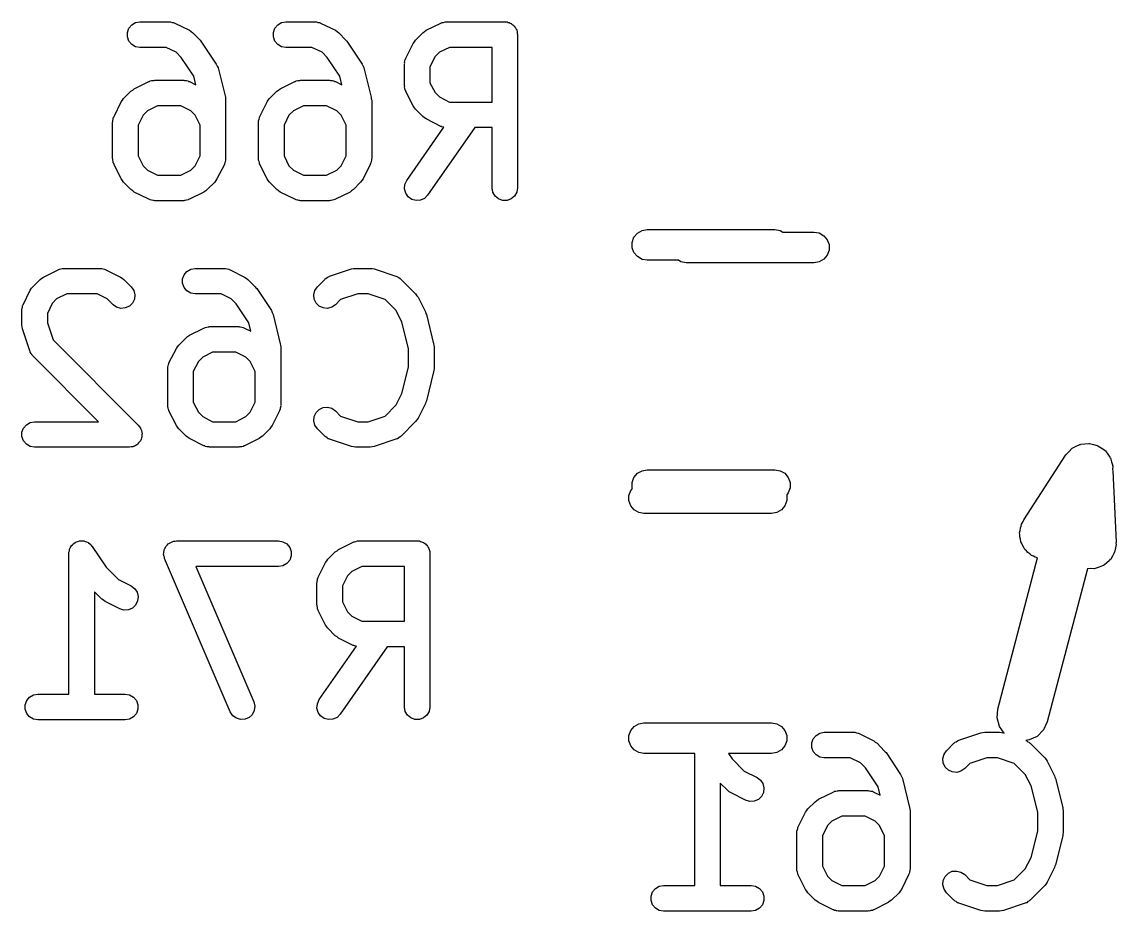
# Model space of a CAD drawing. Extents: x 93.7 to 160.2, y -161.6 to -97.7.
# Drawn here: x 122.9 to 127.185, y -115.579 to -112.098 of the extents above; entities that cross this region are included whole.
import ezdxf

# ---------------------------------------------------------------- set-up
doc = ezdxf.new("R2010")
doc.units = 0
doc.header["$MEASUREMENT"] = 0
doc.layers.add('BLACK', color=7, linetype='CONTINUOUS')

msp = doc.modelspace()

# ---------------------------------------------------------------- linework, layer by layer
at = {"layer": 'Black'}
for p, q in [((123.313, -112.139), (123.319, -112.123)), ((123.319, -112.123), (123.33, -112.109)), ((123.33, -112.109), (123.345, -112.101)), ((123.345, -112.101), (123.362, -112.098)), ((123.362, -112.098), (123.477, -112.098)), ((123.477, -112.098), (123.48, -112.098)), ((123.48, -112.098), (123.482, -112.098)), ((123.482, -112.098), (123.488, -112.1)), ((123.488, -112.1), (123.494, -112.101)), ((123.494, -112.101), (123.496, -112.102)), ((123.496, -112.102), (123.499, -112.103)), ((123.499, -112.103), (123.556, -112.131)), ((123.556, -112.131), (123.563, -112.136)), ((123.563, -112.136), (123.569, -112.141)), ((123.885, -112.139), (123.891, -112.123)), ((123.891, -112.123), (123.902, -112.109)), ((123.902, -112.109), (123.917, -112.101)), ((123.917, -112.101), (123.934, -112.098)), ((123.934, -112.098), (124.048, -112.098)), ((124.048, -112.098), (124.051, -112.098)), ((124.051, -112.098), (124.054, -112.098)), ((124.054, -112.098), (124.059, -112.1)), ((124.059, -112.1), (124.065, -112.101)), ((124.065, -112.101), (124.068, -112.102)), ((124.068, -112.102), (124.07, -112.103)), ((124.07, -112.103), (124.128, -112.131)), ((124.128, -112.131), (124.134, -112.136)), ((124.134, -112.136), (124.141, -112.141)), ((124.47, -112.141), (124.476, -112.136)), ((124.476, -112.136), (124.483, -112.131)), ((124.483, -112.131), (124.54, -112.103)), ((124.54, -112.103), (124.543, -112.102)), ((124.543, -112.102), (124.545, -112.101)), ((124.545, -112.101), (124.551, -112.1)), ((124.551, -112.1), (124.557, -112.098)), ((124.557, -112.098), (124.56, -112.098)), ((124.56, -112.098), (124.562, -112.098)), ((124.562, -112.098), (124.791, -112.098)), ((124.791, -112.098), (124.795, -112.098)), ((124.795, -112.098), (124.8, -112.098)), ((124.8, -112.098), (124.804, -112.1)), ((124.804, -112.1), (124.808, -112.101)), ((124.808, -112.101), (124.812, -112.103)), ((124.812, -112.103), (124.816, -112.104)), ((124.816, -112.104), (124.819, -112.107)), ((124.819, -112.107), (124.823, -112.109)), ((124.823, -112.109), (124.826, -112.113)), ((124.826, -112.113), (124.829, -112.115)), ((124.829, -112.115), (124.831, -112.119)), ((124.831, -112.119), (124.834, -112.123)), ((124.834, -112.123), (124.836, -112.127)), ((124.836, -112.127), (124.838, -112.131)), ((124.838, -112.131), (124.839, -112.135)), ((124.839, -112.135), (124.84, -112.139)), ((123.313, -112.156), (123.313, -112.139)), ((123.319, -112.173), (123.313, -112.156)), ((123.33, -112.186), (123.319, -112.173)), ((123.569, -112.141), (123.598, -112.169)), ((123.598, -112.169), (123.601, -112.173)), ((123.601, -112.173), (123.604, -112.177)), ((123.604, -112.177), (123.661, -112.263)), ((123.885, -112.156), (123.885, -112.139)), ((123.891, -112.173), (123.885, -112.156)), ((123.902, -112.186), (123.891, -112.173)), ((124.141, -112.141), (124.169, -112.169)), ((124.169, -112.169), (124.172, -112.173)), ((124.172, -112.173), (124.175, -112.177)), ((124.175, -112.177), (124.233, -112.263)), ((124.432, -112.182), (124.437, -112.176)), ((124.437, -112.176), (124.441, -112.169)), ((124.441, -112.169), (124.47, -112.141)), ((124.84, -112.139), (124.84, -112.143)), ((124.84, -112.143), (124.841, -112.148)), ((124.841, -112.148), (124.841, -112.748)), ((123.345, -112.195), (123.33, -112.186)), ((123.362, -112.198), (123.345, -112.195)), ((123.465, -112.198), (123.362, -112.198)), ((123.504, -112.217), (123.465, -112.198)), ((123.524, -112.237), (123.504, -112.217)), ((123.917, -112.195), (123.902, -112.186)), ((123.934, -112.198), (123.917, -112.195)), ((124.036, -112.198), (123.934, -112.198)), ((124.076, -112.217), (124.036, -112.198)), ((124.095, -112.237), (124.076, -112.217)), ((124.403, -112.24), (124.432, -112.182)), ((124.535, -112.217), (124.518, -112.234)), ((124.574, -112.198), (124.535, -112.217)), ((124.741, -112.198), (124.574, -112.198)), ((124.741, -112.412), (124.741, -112.198)), ((123.573, -112.311), (123.524, -112.237)), ((123.661, -112.263), (123.665, -112.271)), ((124.145, -112.311), (124.095, -112.237)), ((124.233, -112.263), (124.236, -112.271)), ((124.398, -112.256), (124.4, -112.251)), ((124.399, -112.259), (124.398, -112.256)), ((124.398, -112.262), (124.399, -112.259)), ((124.398, -112.348), (124.398, -112.262)), ((124.4, -112.251), (124.401, -112.245)), ((124.401, -112.245), (124.403, -112.242)), ((124.403, -112.242), (124.403, -112.24)), ((124.518, -112.234), (124.498, -112.274)), ((123.665, -112.271), (123.668, -112.278)), ((123.668, -112.278), (123.697, -112.393)), ((124.236, -112.271), (124.239, -112.278)), ((124.239, -112.278), (124.268, -112.393)), ((124.498, -112.274), (124.498, -112.336)), ((123.34, -112.36), (123.397, -112.331)), ((123.397, -112.331), (123.4, -112.331)), ((123.4, -112.331), (123.402, -112.329)), ((123.402, -112.329), (123.408, -112.328)), ((123.408, -112.328), (123.414, -112.327)), ((123.414, -112.327), (123.417, -112.327)), ((123.417, -112.327), (123.42, -112.326)), ((123.42, -112.326), (123.534, -112.326)), ((123.534, -112.326), (123.537, -112.327)), ((123.537, -112.327), (123.54, -112.327)), ((123.54, -112.327), (123.545, -112.328)), ((123.545, -112.328), (123.551, -112.329)), ((123.551, -112.329), (123.553, -112.331)), ((123.553, -112.331), (123.556, -112.331)), ((123.556, -112.331), (123.581, -112.344)), ((123.581, -112.344), (123.573, -112.311)), ((123.911, -112.36), (123.969, -112.331)), ((123.969, -112.331), (123.971, -112.331)), ((123.971, -112.331), (123.974, -112.329)), ((123.974, -112.329), (123.98, -112.328)), ((123.98, -112.328), (123.985, -112.327)), ((123.985, -112.327), (123.988, -112.327)), ((123.988, -112.327), (123.991, -112.326)), ((123.991, -112.326), (124.105, -112.326)), ((124.105, -112.326), (124.108, -112.327)), ((124.108, -112.327), (124.111, -112.327)), ((124.111, -112.327), (124.117, -112.328)), ((124.117, -112.328), (124.122, -112.329)), ((124.122, -112.329), (124.125, -112.331)), ((124.125, -112.331), (124.128, -112.331)), ((124.128, -112.331), (124.153, -112.344)), ((124.153, -112.344), (124.145, -112.311)), ((124.399, -112.35), (124.398, -112.348)), ((124.398, -112.353), (124.399, -112.35)), ((124.498, -112.336), (124.518, -112.375)), ((123.298, -112.398), (123.327, -112.369)), ((123.327, -112.369), (123.334, -112.365)), ((123.334, -112.365), (123.34, -112.36)), ((123.697, -112.393), (123.697, -112.399)), ((123.87, -112.398), (123.898, -112.369)), ((123.898, -112.369), (123.905, -112.365)), ((123.905, -112.365), (123.911, -112.36)), ((124.268, -112.393), (124.268, -112.399)), ((124.4, -112.359), (124.398, -112.353)), ((124.401, -112.365), (124.4, -112.359)), ((124.403, -112.367), (124.401, -112.365)), ((124.403, -112.37), (124.403, -112.367)), ((124.432, -112.427), (124.403, -112.37)), ((124.518, -112.375), (124.535, -112.392)), ((124.535, -112.392), (124.574, -112.412)), ((123.261, -112.468), (123.289, -112.411)), ((123.289, -112.411), (123.294, -112.405)), ((123.294, -112.405), (123.298, -112.398)), ((123.431, -112.426), (123.392, -112.446)), ((123.522, -112.426), (123.431, -112.426)), ((123.561, -112.446), (123.522, -112.426)), ((123.697, -112.399), (123.698, -112.405)), ((123.698, -112.405), (123.698, -112.633)), ((123.832, -112.468), (123.861, -112.411)), ((123.861, -112.411), (123.865, -112.405)), ((123.865, -112.405), (123.87, -112.398)), ((124.003, -112.426), (123.963, -112.446)), ((124.093, -112.426), (124.003, -112.426)), ((124.133, -112.446), (124.093, -112.426)), ((124.268, -112.399), (124.27, -112.405)), ((124.27, -112.405), (124.27, -112.633)), ((124.437, -112.434), (124.432, -112.427)), ((124.441, -112.44), (124.437, -112.434)), ((124.574, -112.412), (124.741, -112.412)), ((123.256, -112.485), (123.257, -112.479)), ((123.257, -112.479), (123.258, -112.473)), ((123.258, -112.473), (123.26, -112.471)), ((123.26, -112.471), (123.261, -112.468)), ((123.375, -112.463), (123.355, -112.502)), ((123.392, -112.446), (123.375, -112.463)), ((123.578, -112.463), (123.561, -112.446)), ((123.598, -112.502), (123.578, -112.463)), ((123.827, -112.485), (123.829, -112.479)), ((123.829, -112.479), (123.83, -112.473)), ((123.83, -112.473), (123.831, -112.471)), ((123.831, -112.471), (123.832, -112.468)), ((123.946, -112.463), (123.927, -112.502)), ((123.963, -112.446), (123.946, -112.463)), ((124.15, -112.463), (124.133, -112.446)), ((124.17, -112.502), (124.15, -112.463)), ((124.47, -112.469), (124.441, -112.44)), ((124.476, -112.473), (124.47, -112.469)), ((124.483, -112.478), (124.476, -112.473)), ((124.54, -112.507), (124.483, -112.478)), ((123.255, -112.49), (123.256, -112.488)), ((123.255, -112.633), (123.255, -112.49)), ((123.256, -112.488), (123.256, -112.485)), ((123.355, -112.502), (123.355, -112.622)), ((123.598, -112.622), (123.598, -112.502)), ((123.827, -112.488), (123.827, -112.485)), ((123.827, -112.49), (123.827, -112.488)), ((123.827, -112.633), (123.827, -112.49)), ((123.927, -112.502), (123.927, -112.622)), ((124.17, -112.622), (124.17, -112.502)), ((124.407, -112.719), (124.553, -112.51)), ((124.674, -112.512), (124.489, -112.776)), ((124.543, -112.507), (124.54, -112.507)), ((124.545, -112.509), (124.543, -112.507)), ((124.551, -112.51), (124.545, -112.509)), ((124.553, -112.51), (124.551, -112.51)), ((124.741, -112.512), (124.674, -112.512)), ((124.741, -112.748), (124.741, -112.512)), ((123.256, -112.636), (123.255, -112.633)), ((123.256, -112.639), (123.256, -112.636)), ((123.257, -112.645), (123.256, -112.639)), ((123.258, -112.65), (123.257, -112.645)), ((123.26, -112.653), (123.258, -112.65)), ((123.355, -112.622), (123.375, -112.661)), ((123.578, -112.661), (123.598, -112.622)), ((123.695, -112.65), (123.694, -112.653)), ((123.696, -112.645), (123.695, -112.65)), ((123.698, -112.639), (123.696, -112.645)), ((123.698, -112.633), (123.698, -112.636)), ((123.698, -112.636), (123.698, -112.639)), ((123.827, -112.636), (123.827, -112.633)), ((123.827, -112.639), (123.827, -112.636)), ((123.829, -112.645), (123.827, -112.639)), ((123.83, -112.65), (123.829, -112.645)), ((123.831, -112.653), (123.83, -112.65)), ((123.927, -112.622), (123.946, -112.661)), ((124.15, -112.661), (124.17, -112.622)), ((124.267, -112.65), (124.265, -112.653)), ((124.268, -112.645), (124.267, -112.65)), ((124.269, -112.639), (124.268, -112.645)), ((124.27, -112.633), (124.269, -112.636)), ((124.269, -112.636), (124.269, -112.639)), ((123.261, -112.656), (123.26, -112.653)), ((123.289, -112.713), (123.261, -112.656)), ((123.375, -112.661), (123.392, -112.678)), ((123.392, -112.678), (123.431, -112.698)), ((123.522, -112.698), (123.561, -112.678)), ((123.561, -112.678), (123.578, -112.661)), ((123.693, -112.656), (123.664, -112.713)), ((123.694, -112.653), (123.693, -112.656)), ((123.832, -112.656), (123.831, -112.653)), ((123.861, -112.713), (123.832, -112.656)), ((123.946, -112.661), (123.963, -112.678)), ((123.963, -112.678), (124.003, -112.698)), ((124.093, -112.698), (124.133, -112.678)), ((124.133, -112.678), (124.15, -112.661)), ((124.264, -112.656), (124.236, -112.713)), ((124.265, -112.653), (124.264, -112.656)), ((123.294, -112.719), (123.289, -112.713)), ((123.298, -112.726), (123.294, -112.719)), ((123.327, -112.754), (123.298, -112.726)), ((123.431, -112.698), (123.522, -112.698)), ((123.655, -112.726), (123.626, -112.754)), ((123.659, -112.719), (123.655, -112.726)), ((123.664, -112.713), (123.659, -112.719)), ((123.865, -112.719), (123.861, -112.713)), ((123.87, -112.726), (123.865, -112.719)), ((123.898, -112.754), (123.87, -112.726)), ((124.003, -112.698), (124.093, -112.698)), ((124.226, -112.726), (124.198, -112.754)), ((124.231, -112.719), (124.226, -112.726)), ((124.236, -112.713), (124.231, -112.719)), ((124.398, -112.752), (124.4, -112.735)), ((124.4, -112.735), (124.407, -112.719)), ((123.334, -112.759), (123.327, -112.754)), ((123.34, -112.764), (123.334, -112.759)), ((123.397, -112.792), (123.34, -112.764)), ((123.613, -112.764), (123.556, -112.792)), ((123.62, -112.759), (123.613, -112.764)), ((123.626, -112.754), (123.62, -112.759)), ((123.905, -112.759), (123.898, -112.754)), ((123.911, -112.764), (123.905, -112.759)), ((123.969, -112.792), (123.911, -112.764)), ((124.185, -112.764), (124.128, -112.792)), ((124.191, -112.759), (124.185, -112.764)), ((124.198, -112.754), (124.191, -112.759)), ((124.403, -112.769), (124.398, -112.752)), ((124.413, -112.783), (124.403, -112.769)), ((124.489, -112.776), (124.477, -112.789)), ((124.744, -112.765), (124.741, -112.748)), ((124.753, -112.78), (124.744, -112.765)), ((124.766, -112.791), (124.753, -112.78)), ((124.829, -112.78), (124.816, -112.791)), ((124.838, -112.765), (124.829, -112.78)), ((124.841, -112.748), (124.838, -112.765)), ((123.4, -112.793), (123.397, -112.792)), ((123.402, -112.795), (123.4, -112.793)), ((123.408, -112.796), (123.402, -112.795)), ((123.414, -112.797), (123.408, -112.796)), ((123.417, -112.797), (123.414, -112.797)), ((123.42, -112.798), (123.417, -112.797)), ((123.534, -112.798), (123.42, -112.798)), ((123.537, -112.797), (123.534, -112.798)), ((123.54, -112.797), (123.537, -112.797)), ((123.545, -112.796), (123.54, -112.797)), ((123.551, -112.795), (123.545, -112.796)), ((123.553, -112.793), (123.551, -112.795)), ((123.556, -112.792), (123.553, -112.793)), ((123.971, -112.793), (123.969, -112.792)), ((123.974, -112.795), (123.971, -112.793)), ((123.98, -112.796), (123.974, -112.795)), ((123.985, -112.797), (123.98, -112.796)), ((123.988, -112.797), (123.985, -112.797)), ((123.991, -112.798), (123.988, -112.797)), ((124.105, -112.798), (123.991, -112.798)), ((124.108, -112.797), (124.105, -112.798)), ((124.111, -112.797), (124.108, -112.797)), ((124.117, -112.796), (124.111, -112.797)), ((124.122, -112.795), (124.117, -112.796)), ((124.125, -112.793), (124.122, -112.795)), ((124.128, -112.792), (124.125, -112.793)), ((124.427, -112.793), (124.413, -112.783)), ((124.444, -112.797), (124.427, -112.793)), ((124.461, -112.796), (124.444, -112.797)), ((124.477, -112.789), (124.461, -112.796)), ((124.782, -112.797), (124.766, -112.791)), ((124.8, -112.797), (124.782, -112.797)), ((124.816, -112.791), (124.8, -112.797)), ((125.29, -112.961), (125.297, -112.941)), ((125.297, -112.941), (125.311, -112.925)), ((125.311, -112.925), (125.329, -112.915)), ((125.329, -112.915), (125.349, -112.911)), ((125.349, -112.911), (125.849, -112.911)), ((125.849, -112.911), (125.87, -112.915)), ((125.87, -112.915), (125.88, -112.921)), ((125.88, -112.921), (126.001, -112.921)), ((126.001, -112.921), (126.022, -112.924)), ((126.022, -112.924), (126.04, -112.935)), ((126.04, -112.935), (126.053, -112.951)), ((126.053, -112.951), (126.061, -112.97)), ((125.29, -112.982), (125.29, -112.961)), ((125.297, -113.001), (125.29, -112.982)), ((126.061, -112.991), (126.053, -113.011)), ((126.061, -112.97), (126.061, -112.991)), ((125.311, -113.017), (125.297, -113.001)), ((125.329, -113.028), (125.311, -113.017)), ((125.349, -113.031), (125.329, -113.028)), ((125.471, -113.031), (125.349, -113.031)), ((125.481, -113.037), (125.471, -113.031)), ((125.501, -113.041), (125.481, -113.037)), ((126.022, -113.037), (126.001, -113.041)), ((126.04, -113.027), (126.022, -113.037)), ((126.053, -113.011), (126.04, -113.027)), ((122.984, -113.097), (123.042, -113.068)), ((123.042, -113.068), (123.044, -113.067)), ((123.044, -113.067), (123.047, -113.066)), ((123.047, -113.066), (123.053, -113.065)), ((123.053, -113.065), (123.058, -113.063)), ((123.058, -113.063), (123.061, -113.063)), ((123.061, -113.063), (123.064, -113.063)), ((123.064, -113.063), (123.207, -113.063)), ((123.207, -113.063), (123.21, -113.063)), ((123.21, -113.063), (123.213, -113.063)), ((123.213, -113.063), (123.218, -113.065)), ((123.218, -113.065), (123.224, -113.066)), ((123.224, -113.066), (123.226, -113.067)), ((123.226, -113.067), (123.229, -113.068)), ((123.229, -113.068), (123.286, -113.097)), ((123.535, -113.088), (123.546, -113.075)), ((123.546, -113.075), (123.561, -113.066)), ((123.561, -113.066), (123.578, -113.063)), ((123.578, -113.063), (123.693, -113.063)), ((123.693, -113.063), (123.695, -113.063)), ((123.695, -113.063), (123.698, -113.063)), ((123.698, -113.063), (123.704, -113.065)), ((123.704, -113.065), (123.71, -113.066)), ((123.71, -113.066), (123.712, -113.067)), ((123.712, -113.067), (123.715, -113.068)), ((123.715, -113.068), (123.772, -113.097)), ((124.105, -113.094), (124.191, -113.065)), ((124.191, -113.065), (124.199, -113.064)), ((124.199, -113.064), (124.207, -113.063)), ((124.207, -113.063), (124.264, -113.063)), ((124.264, -113.063), (124.272, -113.064)), ((124.272, -113.064), (124.28, -113.065)), ((124.28, -113.065), (124.365, -113.094)), ((126.001, -113.041), (125.501, -113.041)), ((122.943, -113.135), (122.971, -113.106)), ((122.971, -113.106), (122.978, -113.101)), ((122.978, -113.101), (122.984, -113.097)), ((123.286, -113.097), (123.293, -113.101)), ((123.293, -113.101), (123.299, -113.106)), ((123.299, -113.106), (123.328, -113.135)), ((123.529, -113.104), (123.535, -113.088)), ((123.529, -113.121), (123.529, -113.104)), ((123.535, -113.138), (123.529, -113.121)), ((123.772, -113.097), (123.778, -113.101)), ((123.778, -113.101), (123.785, -113.106)), ((123.785, -113.106), (123.814, -113.135)), ((124.057, -113.135), (124.086, -113.106)), ((124.086, -113.106), (124.088, -113.104)), ((124.088, -113.104), (124.09, -113.102)), ((124.09, -113.102), (124.095, -113.099)), ((124.095, -113.099), (124.1, -113.096)), ((124.1, -113.096), (124.103, -113.095)), ((124.103, -113.095), (124.105, -113.094)), ((124.365, -113.094), (124.368, -113.095)), ((124.368, -113.095), (124.371, -113.096)), ((124.371, -113.096), (124.376, -113.099)), ((124.376, -113.099), (124.381, -113.102)), ((124.381, -113.102), (124.383, -113.104)), ((124.383, -113.104), (124.385, -113.106)), ((124.385, -113.106), (124.442, -113.163)), ((122.905, -113.205), (122.933, -113.148)), ((122.933, -113.148), (122.938, -113.141)), ((122.938, -113.141), (122.943, -113.135)), ((123.076, -113.163), (123.036, -113.182)), ((123.195, -113.163), (123.076, -113.163)), ((123.234, -113.182), (123.195, -113.163)), ((123.328, -113.135), (123.338, -113.149)), ((123.338, -113.149), (123.342, -113.166)), ((123.342, -113.166), (123.341, -113.183)), ((123.546, -113.151), (123.535, -113.138)), ((123.561, -113.16), (123.546, -113.151)), ((123.578, -113.163), (123.561, -113.16)), ((123.681, -113.163), (123.578, -113.163)), ((123.72, -113.182), (123.681, -113.163)), ((123.814, -113.135), (123.816, -113.139)), ((123.816, -113.139), (123.82, -113.142)), ((123.82, -113.142), (123.877, -113.228)), ((124.043, -113.166), (124.047, -113.149)), ((124.044, -113.183), (124.043, -113.166)), ((124.047, -113.149), (124.057, -113.135)), ((124.215, -113.163), (124.148, -113.185)), ((124.256, -113.163), (124.215, -113.163)), ((124.323, -113.185), (124.256, -113.163)), ((124.442, -113.163), (124.447, -113.17)), ((122.903, -113.21), (122.904, -113.207)), ((122.904, -113.207), (122.905, -113.205)), ((123.019, -113.2), (123, -113.239)), ((123.036, -113.182), (123.019, -113.2)), ((123.257, -113.205), (123.234, -113.182)), ((123.271, -113.215), (123.257, -113.205)), ((123.333, -113.199), (123.321, -113.211)), ((123.341, -113.183), (123.333, -113.199)), ((123.739, -113.202), (123.72, -113.182)), ((123.789, -113.276), (123.739, -113.202)), ((124.052, -113.199), (124.044, -113.183)), ((124.064, -113.211), (124.052, -113.199)), ((124.128, -113.205), (124.114, -113.215)), ((124.148, -113.185), (124.128, -113.205)), ((124.366, -113.228), (124.323, -113.185)), ((124.447, -113.17), (124.452, -113.176)), ((124.452, -113.176), (124.48, -113.233)), ((122.9, -113.221), (122.902, -113.216)), ((122.9, -113.224), (122.9, -113.221)), ((122.9, -113.227), (122.9, -113.224)), ((122.9, -113.284), (122.9, -113.227)), ((122.902, -113.216), (122.903, -113.21)), ((123, -113.239), (123, -113.276)), ((123.288, -113.22), (123.271, -113.215)), ((123.305, -113.218), (123.288, -113.22)), ((123.321, -113.211), (123.305, -113.218)), ((123.877, -113.228), (123.88, -113.236)), ((123.88, -113.236), (123.884, -113.244)), ((123.884, -113.244), (123.912, -113.358)), ((124.08, -113.218), (124.064, -113.211)), ((124.097, -113.22), (124.08, -113.218)), ((124.114, -113.215), (124.097, -113.22)), ((124.388, -113.273), (124.366, -113.228)), ((124.48, -113.233), (124.482, -113.239)), ((124.482, -113.239), (124.484, -113.244)), ((124.484, -113.244), (124.512, -113.358)), ((122.901, -113.292), (122.9, -113.284)), ((122.902, -113.3), (122.901, -113.292)), ((123, -113.276), (123.022, -113.343)), ((123.616, -113.296), (123.618, -113.294)), ((123.618, -113.294), (123.624, -113.293)), ((123.624, -113.293), (123.63, -113.292)), ((123.63, -113.292), (123.633, -113.292)), ((123.633, -113.292), (123.635, -113.291)), ((123.635, -113.291), (123.75, -113.291)), ((123.75, -113.291), (123.752, -113.292)), ((123.752, -113.292), (123.755, -113.292)), ((123.755, -113.292), (123.761, -113.293)), ((123.761, -113.293), (123.767, -113.294)), ((123.767, -113.294), (123.769, -113.296)), ((123.797, -113.309), (123.789, -113.276)), ((124.414, -113.376), (124.388, -113.273)), ((122.931, -113.386), (122.902, -113.3)), ((123.514, -113.363), (123.543, -113.335)), ((123.543, -113.335), (123.549, -113.33)), ((123.549, -113.33), (123.556, -113.325)), ((123.556, -113.325), (123.613, -113.297)), ((123.613, -113.297), (123.616, -113.296)), ((123.769, -113.296), (123.772, -113.297)), ((123.772, -113.297), (123.797, -113.309)), ((123.022, -113.343), (123.356, -113.677)), ((123.476, -113.433), (123.505, -113.376)), ((123.505, -113.376), (123.51, -113.37)), ((123.51, -113.37), (123.514, -113.363)), ((123.912, -113.358), (123.913, -113.364)), ((123.913, -113.364), (123.914, -113.37)), ((123.914, -113.37), (123.914, -113.599)), ((124.414, -113.45), (124.414, -113.376)), ((124.512, -113.358), (124.513, -113.364)), ((124.513, -113.364), (124.514, -113.37)), ((124.514, -113.37), (124.514, -113.456)), ((122.932, -113.388), (122.931, -113.386)), ((122.933, -113.391), (122.932, -113.388)), ((122.936, -113.396), (122.933, -113.391)), ((122.939, -113.401), (122.936, -113.396)), ((122.941, -113.403), (122.939, -113.401)), ((122.943, -113.405), (122.941, -113.403)), ((123.2, -113.663), (122.943, -113.405)), ((123.608, -113.411), (123.591, -113.428)), ((123.647, -113.391), (123.608, -113.411)), ((123.738, -113.391), (123.647, -113.391)), ((123.777, -113.411), (123.738, -113.391)), ((123.794, -113.428), (123.777, -113.411)), ((123.471, -113.45), (123.473, -113.444)), ((123.472, -113.453), (123.471, -113.45)), ((123.471, -113.456), (123.472, -113.453)), ((123.471, -113.599), (123.471, -113.456)), ((123.473, -113.444), (123.474, -113.439)), ((123.474, -113.439), (123.476, -113.436)), ((123.476, -113.436), (123.476, -113.433)), ((123.591, -113.428), (123.571, -113.467)), ((123.814, -113.467), (123.794, -113.428)), ((124.388, -113.553), (124.414, -113.45)), ((124.513, -113.462), (124.512, -113.468)), ((124.514, -113.456), (124.513, -113.462)), ((123.571, -113.467), (123.571, -113.587)), ((123.814, -113.587), (123.814, -113.467)), ((124.512, -113.468), (124.484, -113.582)), ((123.571, -113.587), (123.591, -113.626)), ((123.794, -113.626), (123.814, -113.587)), ((124.366, -113.597), (124.388, -113.553)), ((124.48, -113.592), (124.452, -113.649)), ((124.482, -113.587), (124.48, -113.592)), ((124.484, -113.582), (124.482, -113.587)), ((123.472, -113.601), (123.471, -113.599)), ((123.471, -113.604), (123.472, -113.601)), ((123.473, -113.61), (123.471, -113.604)), ((123.474, -113.616), (123.473, -113.61)), ((123.476, -113.618), (123.474, -113.616)), ((123.476, -113.621), (123.476, -113.618)), ((123.505, -113.678), (123.476, -113.621)), ((123.591, -113.626), (123.608, -113.643)), ((123.777, -113.643), (123.794, -113.626)), ((123.909, -113.621), (123.88, -113.678)), ((123.911, -113.616), (123.909, -113.618)), ((123.909, -113.618), (123.909, -113.621)), ((123.912, -113.61), (123.911, -113.616)), ((123.914, -113.604), (123.912, -113.61)), ((123.914, -113.599), (123.913, -113.601)), ((123.913, -113.601), (123.914, -113.604)), ((124.044, -113.643), (124.052, -113.627)), ((124.052, -113.627), (124.064, -113.615)), ((124.064, -113.615), (124.08, -113.607)), ((124.08, -113.607), (124.097, -113.606)), ((124.097, -113.606), (124.114, -113.61)), ((124.114, -113.61), (124.128, -113.62)), ((124.128, -113.62), (124.148, -113.641)), ((124.323, -113.641), (124.366, -113.597)), ((122.906, -113.688), (122.918, -113.675)), ((122.918, -113.675), (122.933, -113.666)), ((122.933, -113.666), (122.95, -113.663)), ((122.95, -113.663), (123.2, -113.663)), ((123.356, -113.677), (123.36, -113.683)), ((123.51, -113.684), (123.505, -113.678)), ((123.608, -113.643), (123.647, -113.663)), ((123.647, -113.663), (123.738, -113.663)), ((123.738, -113.663), (123.777, -113.643)), ((123.88, -113.678), (123.875, -113.684)), ((124.043, -113.66), (124.044, -113.643)), ((124.047, -113.677), (124.043, -113.66)), ((124.057, -113.691), (124.047, -113.677)), ((124.148, -113.641), (124.215, -113.663)), ((124.215, -113.663), (124.256, -113.663)), ((124.256, -113.663), (124.323, -113.641)), ((124.442, -113.662), (124.385, -113.72)), ((124.447, -113.656), (124.442, -113.662)), ((124.452, -113.649), (124.447, -113.656)), ((122.9, -113.704), (122.906, -113.688)), ((122.9, -113.721), (122.9, -113.704)), ((122.906, -113.738), (122.9, -113.721)), ((123.36, -113.683), (123.364, -113.688)), ((123.364, -113.688), (123.365, -113.69)), ((123.365, -113.69), (123.366, -113.692)), ((123.366, -113.692), (123.368, -113.698)), ((123.368, -113.698), (123.37, -113.704)), ((123.37, -113.704), (123.37, -113.706)), ((123.37, -113.706), (123.371, -113.708)), ((123.371, -113.708), (123.37, -113.715)), ((123.37, -113.715), (123.37, -113.721)), ((123.37, -113.721), (123.37, -113.724)), ((123.514, -113.691), (123.51, -113.684)), ((123.543, -113.72), (123.514, -113.691)), ((123.549, -113.724), (123.543, -113.72)), ((123.842, -113.72), (123.836, -113.724)), ((123.871, -113.691), (123.842, -113.72)), ((123.875, -113.684), (123.871, -113.691)), ((124.086, -113.72), (124.057, -113.691)), ((124.088, -113.721), (124.086, -113.72)), ((124.09, -113.723), (124.088, -113.721)), ((124.095, -113.726), (124.09, -113.723)), ((124.381, -113.723), (124.376, -113.726)), ((124.383, -113.721), (124.381, -113.723)), ((124.385, -113.72), (124.383, -113.721)), ((122.918, -113.751), (122.906, -113.738)), ((122.933, -113.76), (122.918, -113.751)), ((122.95, -113.763), (122.933, -113.76)), ((123.321, -113.763), (122.95, -113.763)), ((123.328, -113.762), (123.321, -113.763)), ((123.334, -113.761), (123.328, -113.762)), ((123.336, -113.76), (123.334, -113.761)), ((123.338, -113.76), (123.336, -113.76)), ((123.344, -113.757), (123.338, -113.76)), ((123.35, -113.754), (123.344, -113.757)), ((123.351, -113.752), (123.35, -113.754)), ((123.353, -113.751), (123.351, -113.752)), ((123.357, -113.746), (123.353, -113.751)), ((123.362, -113.741), (123.357, -113.746)), ((123.363, -113.739), (123.362, -113.741)), ((123.364, -113.738), (123.363, -113.739)), ((123.367, -113.732), (123.364, -113.738)), ((123.369, -113.726), (123.367, -113.732)), ((123.37, -113.724), (123.369, -113.726)), ((123.556, -113.729), (123.549, -113.724)), ((123.613, -113.758), (123.556, -113.729)), ((123.616, -113.758), (123.613, -113.758)), ((123.618, -113.76), (123.616, -113.758)), ((123.624, -113.761), (123.618, -113.76)), ((123.63, -113.762), (123.624, -113.761)), ((123.633, -113.762), (123.63, -113.762)), ((123.635, -113.763), (123.633, -113.762)), ((123.75, -113.763), (123.635, -113.763)), ((123.752, -113.762), (123.75, -113.763)), ((123.755, -113.762), (123.752, -113.762)), ((123.761, -113.761), (123.755, -113.762)), ((123.767, -113.76), (123.761, -113.761)), ((123.769, -113.758), (123.767, -113.76)), ((123.772, -113.758), (123.769, -113.758)), ((123.829, -113.729), (123.772, -113.758)), ((123.836, -113.724), (123.829, -113.729)), ((124.1, -113.73), (124.095, -113.726)), ((124.103, -113.73), (124.1, -113.73)), ((124.105, -113.732), (124.103, -113.73)), ((124.191, -113.76), (124.105, -113.732)), ((124.199, -113.761), (124.191, -113.76)), ((124.207, -113.763), (124.199, -113.761)), ((124.264, -113.763), (124.207, -113.763)), ((124.272, -113.761), (124.264, -113.763)), ((124.28, -113.76), (124.272, -113.761)), ((124.365, -113.732), (124.28, -113.76)), ((124.368, -113.73), (124.365, -113.732)), ((124.371, -113.73), (124.368, -113.73)), ((124.376, -113.726), (124.371, -113.73)), ((127.013, -113.767), (127.015, -113.766)), ((127.015, -113.766), (127.029, -113.759)), ((127.029, -113.759), (127.043, -113.752)), ((127.043, -113.752), (127.045, -113.752)), ((127.045, -113.752), (127.046, -113.751)), ((127.046, -113.751), (127.062, -113.75)), ((127.062, -113.75), (127.078, -113.748)), ((127.078, -113.748), (127.079, -113.748)), ((127.079, -113.748), (127.081, -113.748)), ((127.081, -113.748), (127.096, -113.752)), ((127.096, -113.752), (127.111, -113.756)), ((127.111, -113.756), (127.113, -113.757)), ((127.113, -113.757), (127.114, -113.757)), ((127.114, -113.757), (127.127, -113.766)), ((127.127, -113.766), (127.141, -113.775)), ((126.823, -114.047), (126.988, -113.793)), ((126.988, -113.793), (126.989, -113.792)), ((126.989, -113.792), (126.99, -113.791)), ((126.99, -113.791), (127.001, -113.78)), ((127.001, -113.78), (127.012, -113.768)), ((127.012, -113.768), (127.013, -113.767)), ((127.141, -113.775), (127.141, -113.776)), ((127.141, -113.776), (127.143, -113.777)), ((127.143, -113.777), (127.152, -113.79)), ((127.152, -113.79), (127.161, -113.802)), ((127.161, -113.802), (127.162, -113.804)), ((127.162, -113.804), (127.163, -113.805)), ((127.163, -113.805), (127.167, -113.82)), ((125.329, -113.855), (125.349, -113.851)), ((125.349, -113.851), (125.849, -113.851)), ((125.849, -113.851), (125.87, -113.855)), ((127.167, -113.82), (127.172, -113.836)), ((127.172, -113.836), (127.171, -113.837)), ((127.171, -113.837), (127.172, -113.839)), ((127.172, -113.839), (127.171, -113.85)), ((127.171, -113.85), (127.172, -113.856)), ((125.29, -113.901), (125.297, -113.881)), ((125.297, -113.881), (125.311, -113.865)), ((125.311, -113.865), (125.329, -113.855)), ((125.87, -113.855), (125.888, -113.865)), ((125.888, -113.865), (125.901, -113.881)), ((125.901, -113.881), (125.908, -113.901)), ((127.172, -113.856), (127.185, -114.135)), ((125.277, -113.952), (125.284, -113.932)), ((125.284, -113.932), (125.291, -113.924)), ((125.29, -113.922), (125.29, -113.901)), ((125.291, -113.924), (125.29, -113.922)), ((125.908, -113.922), (125.901, -113.941)), ((125.908, -113.901), (125.908, -113.922)), ((125.277, -113.972), (125.277, -113.952)), ((125.284, -113.992), (125.277, -113.972)), ((125.895, -113.972), (125.888, -113.992)), ((125.901, -113.941), (125.895, -113.949)), ((125.895, -113.949), (125.895, -113.952)), ((125.895, -113.952), (125.895, -113.972)), ((125.298, -114.008), (125.284, -113.992)), ((125.316, -114.018), (125.298, -114.008)), ((125.336, -114.022), (125.316, -114.018)), ((125.836, -114.022), (125.336, -114.022)), ((125.857, -114.018), (125.836, -114.022)), ((125.875, -114.008), (125.857, -114.018)), ((125.888, -113.992), (125.875, -114.008)), ((126.813, -114.072), (126.815, -114.064)), ((126.815, -114.064), (126.82, -114.056)), ((126.82, -114.056), (126.823, -114.047)), ((126.807, -114.098), (126.809, -114.089)), ((126.808, -114.106), (126.807, -114.098)), ((126.808, -114.114), (126.808, -114.106)), ((126.809, -114.089), (126.81, -114.079)), ((126.81, -114.079), (126.813, -114.072)), ((123.092, -114.153), (123.095, -114.147)), ((123.095, -114.147), (123.098, -114.146)), ((123.098, -114.146), (123.099, -114.143)), ((123.099, -114.143), (123.104, -114.14)), ((123.104, -114.14), (123.109, -114.136)), ((123.109, -114.136), (123.111, -114.135)), ((123.111, -114.135), (123.114, -114.134)), ((123.114, -114.134), (123.119, -114.132)), ((123.119, -114.132), (123.125, -114.13)), ((123.125, -114.13), (123.128, -114.13)), ((123.128, -114.13), (123.131, -114.13)), ((123.131, -114.13), (123.136, -114.13)), ((123.136, -114.13), (123.142, -114.13)), ((123.142, -114.13), (123.145, -114.131)), ((123.145, -114.131), (123.148, -114.132)), ((123.148, -114.132), (123.153, -114.134)), ((123.153, -114.134), (123.159, -114.136)), ((123.159, -114.136), (123.161, -114.138)), ((123.161, -114.138), (123.163, -114.139)), ((123.163, -114.139), (123.168, -114.144)), ((123.168, -114.144), (123.172, -114.147)), ((123.172, -114.147), (123.173, -114.15)), ((123.173, -114.15), (123.175, -114.152)), ((123.175, -114.152), (123.23, -114.233)), ((123.462, -114.155), (123.464, -114.152)), ((123.464, -114.152), (123.465, -114.15)), ((123.465, -114.15), (123.469, -114.146)), ((123.469, -114.146), (123.473, -114.141)), ((123.473, -114.141), (123.476, -114.14)), ((123.476, -114.14), (123.478, -114.138)), ((123.478, -114.138), (123.483, -114.136)), ((123.483, -114.136), (123.488, -114.133)), ((123.488, -114.133), (123.491, -114.132)), ((123.491, -114.132), (123.494, -114.131)), ((123.494, -114.131), (123.5, -114.131)), ((123.5, -114.131), (123.505, -114.13)), ((123.505, -114.13), (123.905, -114.13)), ((123.905, -114.13), (123.922, -114.133)), ((123.922, -114.133), (123.937, -114.141)), ((123.937, -114.141), (123.949, -114.155)), ((124.14, -114.163), (124.197, -114.135)), ((124.197, -114.135), (124.2, -114.134)), ((124.2, -114.134), (124.202, -114.133)), ((124.202, -114.133), (124.208, -114.132)), ((124.208, -114.132), (124.214, -114.13)), ((124.214, -114.13), (124.217, -114.13)), ((124.217, -114.13), (124.219, -114.13)), ((124.219, -114.13), (124.448, -114.13)), ((124.448, -114.13), (124.452, -114.13)), ((124.452, -114.13), (124.457, -114.13)), ((124.457, -114.13), (124.461, -114.132)), ((124.461, -114.132), (124.465, -114.133)), ((124.465, -114.133), (124.469, -114.135)), ((124.469, -114.135), (124.473, -114.136)), ((124.473, -114.136), (124.476, -114.139)), ((124.476, -114.139), (124.48, -114.141)), ((124.48, -114.141), (124.483, -114.145)), ((124.483, -114.145), (124.486, -114.147)), ((124.486, -114.147), (124.489, -114.151)), ((124.489, -114.151), (124.491, -114.155)), ((126.811, -114.123), (126.808, -114.114)), ((126.812, -114.133), (126.811, -114.123)), ((126.816, -114.14), (126.812, -114.133)), ((126.818, -114.147), (126.816, -114.14)), ((126.824, -114.155), (126.818, -114.147)), ((127.185, -114.144), (127.182, -114.157)), ((127.185, -114.135), (127.184, -114.139)), ((127.184, -114.139), (127.185, -114.144)), ((123.084, -114.174), (123.086, -114.168)), ((123.084, -114.177), (123.084, -114.174)), ((123.084, -114.18), (123.084, -114.177)), ((123.084, -114.73), (123.084, -114.18)), ((123.086, -114.168), (123.087, -114.163)), ((123.087, -114.163), (123.088, -114.16)), ((123.088, -114.16), (123.089, -114.157)), ((123.089, -114.157), (123.092, -114.153)), ((123.455, -114.182), (123.456, -114.177)), ((123.456, -114.185), (123.455, -114.182)), ((123.456, -114.171), (123.457, -114.168)), ((123.456, -114.177), (123.456, -114.171)), ((123.456, -114.188), (123.456, -114.185)), ((123.458, -114.194), (123.456, -114.188)), ((123.457, -114.165), (123.46, -114.16)), ((123.457, -114.168), (123.457, -114.165)), ((123.459, -114.199), (123.458, -114.194)), ((123.46, -114.16), (123.462, -114.155)), ((123.949, -114.155), (123.954, -114.171)), ((123.954, -114.188), (123.949, -114.205)), ((123.954, -114.171), (123.954, -114.188)), ((124.098, -114.201), (124.127, -114.173)), ((124.127, -114.173), (124.134, -114.168)), ((124.134, -114.168), (124.14, -114.163)), ((124.491, -114.155), (124.493, -114.159)), ((124.493, -114.159), (124.495, -114.163)), ((124.495, -114.163), (124.496, -114.167)), ((124.496, -114.167), (124.497, -114.171)), ((124.497, -114.171), (124.497, -114.175)), ((124.497, -114.175), (124.498, -114.18)), ((124.498, -114.18), (124.498, -114.78)), ((126.828, -114.163), (126.824, -114.155)), ((126.834, -114.169), (126.828, -114.163)), ((126.839, -114.175), (126.834, -114.169)), ((126.847, -114.18), (126.839, -114.175)), ((126.854, -114.187), (126.847, -114.18)), ((126.861, -114.189), (126.854, -114.187)), ((126.868, -114.194), (126.861, -114.189)), ((126.877, -114.196), (126.868, -114.194)), ((127.171, -114.189), (127.164, -114.201)), ((127.178, -114.177), (127.171, -114.189)), ((127.179, -114.173), (127.178, -114.177)), ((127.18, -114.17), (127.179, -114.173)), ((127.182, -114.157), (127.18, -114.17)), ((123.23, -114.233), (123.278, -114.281)), ((123.716, -114.799), (123.459, -114.199)), ((123.905, -114.23), (123.581, -114.23)), ((123.581, -114.23), (123.808, -114.76)), ((123.922, -114.227), (123.905, -114.23)), ((123.937, -114.218), (123.922, -114.227)), ((123.949, -114.205), (123.937, -114.218)), ((124.06, -114.272), (124.089, -114.214)), ((124.089, -114.214), (124.094, -114.208)), ((124.094, -114.208), (124.098, -114.201)), ((124.231, -114.23), (124.192, -114.249)), ((124.398, -114.23), (124.231, -114.23)), ((124.398, -114.444), (124.398, -114.23)), ((126.722, -114.788), (126.877, -114.196)), ((127.085, -114.238), (127.073, -114.239)), ((127.099, -114.239), (127.085, -114.238)), ((127.103, -114.238), (127.099, -114.239)), ((127.107, -114.237), (127.103, -114.238)), ((127.119, -114.232), (127.107, -114.237)), ((127.132, -114.228), (127.119, -114.232)), ((127.135, -114.226), (127.132, -114.228)), ((127.139, -114.224), (127.135, -114.226)), ((127.149, -114.215), (127.139, -114.224)), ((127.159, -114.207), (127.149, -114.215)), ((127.161, -114.203), (127.159, -114.207)), ((127.164, -114.201), (127.161, -114.203)), ((124.057, -114.283), (124.058, -114.277)), ((124.058, -114.277), (124.06, -114.274)), ((124.06, -114.274), (124.06, -114.272)), ((124.175, -114.266), (124.155, -114.306)), ((124.192, -114.249), (124.175, -114.266)), ((127.073, -114.239), (126.915, -114.838)), ((123.278, -114.281), (123.328, -114.306)), ((123.328, -114.306), (123.342, -114.317)), ((123.342, -114.317), (123.351, -114.331)), ((124.055, -114.294), (124.056, -114.291)), ((124.055, -114.38), (124.055, -114.294)), ((124.056, -114.288), (124.057, -114.283)), ((124.056, -114.291), (124.056, -114.288)), ((124.155, -114.306), (124.155, -114.368)), ((123.213, -114.358), (123.184, -114.329)), ((123.184, -114.329), (123.184, -114.73)), ((123.219, -114.362), (123.213, -114.358)), ((123.226, -114.367), (123.219, -114.362)), ((123.353, -114.365), (123.345, -114.381)), ((123.351, -114.331), (123.355, -114.348)), ((123.355, -114.348), (123.353, -114.365)), ((123.283, -114.396), (123.226, -114.367)), ((123.299, -114.401), (123.283, -114.396)), ((123.317, -114.4), (123.299, -114.401)), ((123.333, -114.393), (123.317, -114.4)), ((123.345, -114.381), (123.333, -114.393)), ((124.056, -114.382), (124.055, -114.38)), ((124.056, -114.385), (124.056, -114.382)), ((124.057, -114.391), (124.056, -114.385)), ((124.058, -114.397), (124.057, -114.391)), ((124.06, -114.399), (124.058, -114.397)), ((124.06, -114.402), (124.06, -114.399)), ((124.089, -114.459), (124.06, -114.402)), ((124.155, -114.368), (124.175, -114.407)), ((124.175, -114.407), (124.192, -114.424)), ((124.192, -114.424), (124.231, -114.444)), ((124.231, -114.444), (124.398, -114.444)), ((124.094, -114.466), (124.089, -114.459)), ((124.098, -114.472), (124.094, -114.466)), ((124.127, -114.501), (124.098, -114.472)), ((124.134, -114.505), (124.127, -114.501)), ((124.14, -114.51), (124.134, -114.505)), ((124.197, -114.539), (124.14, -114.51)), ((124.064, -114.751), (124.21, -114.542)), ((124.331, -114.544), (124.146, -114.808)), ((124.2, -114.539), (124.197, -114.539)), ((124.202, -114.541), (124.2, -114.539)), ((124.208, -114.542), (124.202, -114.541)), ((124.21, -114.542), (124.208, -114.542)), ((124.398, -114.544), (124.331, -114.544)), ((124.398, -114.78), (124.398, -114.544)), ((122.919, -114.755), (122.93, -114.741)), ((122.93, -114.741), (122.945, -114.733)), ((122.945, -114.733), (122.962, -114.73)), ((122.962, -114.73), (123.084, -114.73)), ((123.184, -114.73), (123.305, -114.73)), ((123.305, -114.73), (123.322, -114.733)), ((123.322, -114.733), (123.337, -114.741)), ((123.337, -114.741), (123.349, -114.755)), ((124.057, -114.767), (124.064, -114.751)), ((122.913, -114.771), (122.919, -114.755)), ((122.913, -114.788), (122.913, -114.771)), ((122.919, -114.805), (122.913, -114.788)), ((123.349, -114.755), (123.354, -114.771)), ((123.354, -114.788), (123.349, -114.805)), ((123.354, -114.771), (123.354, -114.788)), ((123.81, -114.794), (123.802, -114.81)), ((123.808, -114.76), (123.812, -114.777)), ((123.812, -114.777), (123.81, -114.794)), ((124.055, -114.784), (124.057, -114.767)), ((124.06, -114.801), (124.055, -114.784)), ((124.401, -114.797), (124.398, -114.78)), ((124.498, -114.78), (124.495, -114.797)), ((126.719, -114.822), (126.722, -114.788)), ((122.93, -114.818), (122.919, -114.805)), ((122.945, -114.827), (122.93, -114.818)), ((122.962, -114.83), (122.945, -114.827)), ((123.305, -114.83), (122.962, -114.83)), ((123.322, -114.827), (123.305, -114.83)), ((123.337, -114.818), (123.322, -114.827)), ((123.349, -114.805), (123.337, -114.818)), ((123.726, -114.814), (123.716, -114.799)), ((123.74, -114.824), (123.726, -114.814)), ((123.756, -114.829), (123.74, -114.824)), ((123.774, -114.828), (123.756, -114.829)), ((123.79, -114.821), (123.774, -114.828)), ((123.802, -114.81), (123.79, -114.821)), ((124.07, -114.815), (124.06, -114.801)), ((124.084, -114.825), (124.07, -114.815)), ((124.101, -114.829), (124.084, -114.825)), ((124.118, -114.828), (124.101, -114.829)), ((124.134, -114.821), (124.118, -114.828)), ((124.146, -114.808), (124.134, -114.821)), ((124.41, -114.812), (124.401, -114.797)), ((124.423, -114.823), (124.41, -114.812)), ((124.439, -114.829), (124.423, -114.823)), ((124.457, -114.829), (124.439, -114.829)), ((124.473, -114.823), (124.457, -114.829)), ((124.486, -114.812), (124.473, -114.823)), ((124.495, -114.797), (124.486, -114.812)), ((126.728, -114.856), (126.719, -114.822)), ((125.277, -114.892), (125.284, -114.872)), ((125.284, -114.872), (125.298, -114.856)), ((125.298, -114.856), (125.316, -114.846)), ((125.316, -114.846), (125.336, -114.842)), ((125.336, -114.842), (125.836, -114.842)), ((125.836, -114.842), (125.857, -114.846)), ((125.857, -114.846), (125.875, -114.856)), ((125.875, -114.856), (125.888, -114.872)), ((125.888, -114.872), (125.895, -114.892)), ((126.025, -114.882), (126.042, -114.879)), ((126.042, -114.879), (126.156, -114.879)), ((126.156, -114.879), (126.159, -114.879)), ((126.159, -114.879), (126.162, -114.879)), ((126.162, -114.879), (126.168, -114.881)), ((126.655, -114.881), (126.663, -114.88)), ((126.663, -114.88), (126.671, -114.879)), ((126.671, -114.879), (126.728, -114.879)), ((126.747, -114.883), (126.728, -114.856)), ((126.728, -114.879), (126.736, -114.88)), ((126.736, -114.88), (126.744, -114.881)), ((126.9, -114.87), (126.876, -114.895)), ((126.915, -114.838), (126.9, -114.87)), ((125.277, -114.912), (125.277, -114.892)), ((125.284, -114.932), (125.277, -114.912)), ((125.895, -114.912), (125.888, -114.932)), ((125.895, -114.892), (125.895, -114.912)), ((125.993, -114.92), (125.999, -114.904)), ((125.993, -114.938), (125.993, -114.92)), ((125.999, -114.904), (126.01, -114.891)), ((126.01, -114.891), (126.025, -114.882)), ((126.168, -114.881), (126.173, -114.882)), ((126.173, -114.882), (126.176, -114.883)), ((126.176, -114.883), (126.179, -114.884)), ((126.179, -114.884), (126.236, -114.913)), ((126.236, -114.913), (126.242, -114.918)), ((126.242, -114.918), (126.249, -114.922)), ((126.249, -114.922), (126.277, -114.951)), ((126.521, -114.951), (126.55, -114.922)), ((126.55, -114.922), (126.552, -114.92)), ((126.552, -114.92), (126.554, -114.918)), ((126.554, -114.918), (126.559, -114.916)), ((126.559, -114.916), (126.564, -114.912)), ((126.564, -114.912), (126.567, -114.911)), ((126.567, -114.911), (126.569, -114.91)), ((126.569, -114.91), (126.655, -114.881)), ((126.744, -114.881), (126.747, -114.883)), ((126.845, -114.909), (126.831, -114.911)), ((126.831, -114.911), (126.832, -114.911)), ((126.832, -114.911), (126.835, -114.912)), ((126.835, -114.912), (126.839, -114.916)), ((126.839, -114.916), (126.845, -114.918)), ((126.876, -114.895), (126.845, -114.909)), ((126.845, -114.918), (126.846, -114.92)), ((126.846, -114.92), (126.849, -114.922)), ((126.849, -114.922), (126.906, -114.979)), ((125.298, -114.948), (125.284, -114.932)), ((125.316, -114.958), (125.298, -114.948)), ((125.336, -114.962), (125.316, -114.958)), ((125.535, -114.962), (125.336, -114.962)), ((125.535, -115.479), (125.535, -114.962)), ((125.836, -114.962), (125.667, -114.962)), ((125.667, -114.962), (125.681, -114.983)), ((125.857, -114.958), (125.836, -114.962)), ((125.875, -114.948), (125.857, -114.958)), ((125.888, -114.932), (125.875, -114.948)), ((125.999, -114.954), (125.993, -114.938)), ((126.01, -114.967), (125.999, -114.954)), ((126.277, -114.951), (126.28, -114.955)), ((126.28, -114.955), (126.284, -114.958)), ((126.284, -114.958), (126.341, -115.044)), ((126.506, -114.982), (126.511, -114.965)), ((126.511, -114.965), (126.521, -114.951)), ((125.681, -114.983), (125.729, -115.031)), ((126.025, -114.976), (126.01, -114.967)), ((126.042, -114.979), (126.025, -114.976)), ((126.144, -114.979), (126.042, -114.979)), ((126.184, -114.999), (126.144, -114.979)), ((126.203, -115.018), (126.184, -114.999)), ((126.508, -114.999), (126.506, -114.982)), ((126.515, -115.015), (126.508, -114.999)), ((126.612, -115.001), (126.592, -115.021)), ((126.679, -114.979), (126.612, -115.001)), ((126.72, -114.979), (126.679, -114.979)), ((126.786, -115.001), (126.72, -114.979)), ((126.829, -115.044), (126.786, -115.001)), ((126.906, -114.979), (126.911, -114.986)), ((126.911, -114.986), (126.915, -114.992)), ((126.915, -114.992), (126.944, -115.049)), ((125.729, -115.031), (125.779, -115.056)), ((126.253, -115.092), (126.203, -115.018)), ((126.341, -115.044), (126.344, -115.052)), ((126.344, -115.052), (126.348, -115.06)), ((126.528, -115.027), (126.515, -115.015)), ((126.543, -115.034), (126.528, -115.027)), ((126.561, -115.036), (126.543, -115.034)), ((126.577, -115.031), (126.561, -115.036)), ((126.592, -115.021), (126.577, -115.031)), ((126.852, -115.089), (126.829, -115.044)), ((126.944, -115.049), (126.945, -115.055)), ((125.664, -115.107), (125.635, -115.078)), ((125.635, -115.078), (125.635, -115.479)), ((125.779, -115.056), (125.793, -115.066)), ((125.793, -115.066), (125.802, -115.08)), ((125.802, -115.08), (125.806, -115.097)), ((126.261, -115.125), (126.253, -115.092)), ((126.348, -115.06), (126.376, -115.174)), ((126.878, -115.192), (126.852, -115.089)), ((126.945, -115.055), (126.948, -115.06)), ((126.948, -115.06), (126.976, -115.174)), ((125.67, -115.112), (125.664, -115.107)), ((125.677, -115.116), (125.67, -115.112)), ((125.734, -115.145), (125.677, -115.116)), ((125.796, -115.13), (125.784, -115.142)), ((125.804, -115.115), (125.796, -115.13)), ((125.806, -115.097), (125.804, -115.115)), ((126.02, -115.141), (126.077, -115.113)), ((126.077, -115.113), (126.08, -115.112)), ((126.08, -115.112), (126.082, -115.11)), ((126.082, -115.11), (126.088, -115.109)), ((126.088, -115.109), (126.093, -115.108)), ((126.093, -115.108), (126.096, -115.108)), ((126.096, -115.108), (126.099, -115.107)), ((126.099, -115.107), (126.213, -115.107)), ((126.213, -115.107), (126.216, -115.108)), ((126.216, -115.108), (126.219, -115.108)), ((126.219, -115.108), (126.225, -115.109)), ((126.225, -115.109), (126.231, -115.11)), ((126.231, -115.11), (126.233, -115.112)), ((126.233, -115.112), (126.236, -115.113)), ((126.236, -115.113), (126.261, -115.125)), ((125.751, -115.15), (125.734, -115.145)), ((125.768, -115.149), (125.751, -115.15)), ((125.784, -115.142), (125.768, -115.149)), ((125.973, -115.186), (125.978, -115.179)), ((125.978, -115.179), (126.007, -115.151)), ((126.007, -115.151), (126.013, -115.146)), ((126.013, -115.146), (126.02, -115.141)), ((126.376, -115.174), (126.377, -115.18)), ((126.377, -115.18), (126.378, -115.186)), ((126.976, -115.174), (126.977, -115.18)), ((126.977, -115.18), (126.978, -115.186)), ((125.94, -115.249), (125.969, -115.192)), ((125.969, -115.192), (125.973, -115.186)), ((126.111, -115.207), (126.072, -115.227)), ((126.202, -115.207), (126.111, -115.207)), ((126.241, -115.227), (126.202, -115.207)), ((126.378, -115.186), (126.378, -115.415)), ((126.878, -115.266), (126.878, -115.192)), ((126.978, -115.186), (126.978, -115.272)), ((125.935, -115.266), (125.937, -115.26)), ((125.935, -115.269), (125.935, -115.266)), ((125.937, -115.26), (125.938, -115.255)), ((125.938, -115.255), (125.939, -115.252)), ((125.939, -115.252), (125.94, -115.249)), ((126.055, -115.244), (126.035, -115.284)), ((126.072, -115.227), (126.055, -115.244)), ((126.258, -115.244), (126.241, -115.227)), ((126.278, -115.284), (126.258, -115.244)), ((126.852, -115.369), (126.878, -115.266)), ((125.935, -115.272), (125.935, -115.269)), ((125.935, -115.415), (125.935, -115.272)), ((126.035, -115.284), (126.035, -115.403)), ((126.278, -115.403), (126.278, -115.284)), ((126.976, -115.284), (126.948, -115.398)), ((126.977, -115.278), (126.976, -115.284)), ((126.978, -115.272), (126.977, -115.278)), ((126.829, -115.414), (126.852, -115.369)), ((125.935, -115.417), (125.935, -115.415)), ((125.935, -115.42), (125.935, -115.417)), ((125.937, -115.426), (125.935, -115.42)), ((125.938, -115.432), (125.937, -115.426)), ((125.939, -115.434), (125.938, -115.432)), ((125.94, -115.437), (125.939, -115.434)), ((125.969, -115.494), (125.94, -115.437)), ((126.035, -115.403), (126.055, -115.442)), ((126.258, -115.442), (126.278, -115.403)), ((126.372, -115.437), (126.344, -115.494)), ((126.373, -115.434), (126.372, -115.437)), ((126.375, -115.432), (126.373, -115.434)), ((126.376, -115.426), (126.375, -115.432)), ((126.377, -115.42), (126.376, -115.426)), ((126.378, -115.415), (126.377, -115.417)), ((126.377, -115.417), (126.377, -115.42)), ((126.515, -115.443), (126.528, -115.431)), ((126.528, -115.431), (126.543, -115.423)), ((126.543, -115.423), (126.561, -115.422)), ((126.561, -115.422), (126.577, -115.426)), ((126.577, -115.426), (126.592, -115.436)), ((126.592, -115.436), (126.612, -115.457)), ((126.786, -115.457), (126.829, -115.414)), ((126.944, -115.408), (126.915, -115.466)), ((126.945, -115.403), (126.944, -115.408)), ((126.948, -115.398), (126.945, -115.403)), ((125.396, -115.482), (125.413, -115.479)), ((125.413, -115.479), (125.535, -115.479)), ((125.635, -115.479), (125.756, -115.479)), ((125.756, -115.479), (125.773, -115.482)), ((126.055, -115.442), (126.072, -115.459)), ((126.072, -115.459), (126.111, -115.479)), ((126.111, -115.479), (126.202, -115.479)), ((126.202, -115.479), (126.241, -115.459)), ((126.241, -115.459), (126.258, -115.442)), ((126.506, -115.476), (126.508, -115.459)), ((126.511, -115.493), (126.506, -115.476)), ((126.508, -115.459), (126.515, -115.443)), ((126.612, -115.457), (126.679, -115.479)), ((126.679, -115.479), (126.72, -115.479)), ((126.72, -115.479), (126.786, -115.457)), ((126.906, -115.479), (126.849, -115.536)), ((126.911, -115.472), (126.906, -115.479)), ((126.915, -115.466), (126.911, -115.472)), ((125.364, -115.52), (125.37, -115.504)), ((125.364, -115.538), (125.364, -115.52)), ((125.37, -115.504), (125.381, -115.491)), ((125.381, -115.491), (125.396, -115.482)), ((125.773, -115.482), (125.788, -115.491)), ((125.788, -115.491), (125.8, -115.504)), ((125.8, -115.504), (125.806, -115.52)), ((125.806, -115.52), (125.806, -115.538)), ((125.974, -115.501), (125.969, -115.494)), ((125.978, -115.507), (125.974, -115.501)), ((126.007, -115.536), (125.978, -115.507)), ((126.335, -115.507), (126.306, -115.536)), ((126.339, -115.501), (126.335, -115.507)), ((126.344, -115.494), (126.339, -115.501)), ((126.521, -115.507), (126.511, -115.493)), ((126.55, -115.536), (126.521, -115.507)), ((125.37, -115.554), (125.364, -115.538)), ((125.381, -115.567), (125.37, -115.554)), ((125.8, -115.554), (125.788, -115.567)), ((125.806, -115.538), (125.8, -115.554)), ((126.013, -115.54), (126.007, -115.536)), ((126.02, -115.545), (126.013, -115.54)), ((126.077, -115.574), (126.02, -115.545)), ((126.293, -115.545), (126.236, -115.574)), ((126.299, -115.54), (126.293, -115.545)), ((126.306, -115.536), (126.299, -115.54)), ((126.552, -115.537), (126.55, -115.536)), ((126.554, -115.54), (126.552, -115.537)), ((126.559, -115.542), (126.554, -115.54)), ((126.564, -115.546), (126.559, -115.542)), ((126.567, -115.546), (126.564, -115.546)), ((126.569, -115.548), (126.567, -115.546)), ((126.655, -115.576), (126.569, -115.548)), ((126.829, -115.548), (126.744, -115.576)), ((126.832, -115.546), (126.829, -115.548)), ((126.835, -115.546), (126.832, -115.546)), ((126.839, -115.542), (126.835, -115.546)), ((126.845, -115.54), (126.839, -115.542)), ((126.846, -115.537), (126.845, -115.54)), ((126.849, -115.536), (126.846, -115.537)), ((125.396, -115.576), (125.381, -115.567)), ((125.413, -115.579), (125.396, -115.576)), ((125.756, -115.579), (125.413, -115.579)), ((125.773, -115.576), (125.756, -115.579)), ((125.788, -115.567), (125.773, -115.576)), ((126.08, -115.574), (126.077, -115.574)), ((126.082, -115.576), (126.08, -115.574)), ((126.088, -115.577), (126.082, -115.576)), ((126.093, -115.579), (126.088, -115.577)), ((126.096, -115.578), (126.093, -115.579)), ((126.099, -115.579), (126.096, -115.578)), ((126.213, -115.579), (126.099, -115.579)), ((126.216, -115.578), (126.213, -115.579)), ((126.219, -115.579), (126.216, -115.578)), ((126.225, -115.577), (126.219, -115.579)), ((126.231, -115.576), (126.225, -115.577)), ((126.233, -115.574), (126.231, -115.576)), ((126.236, -115.574), (126.233, -115.574)), ((126.663, -115.578), (126.655, -115.576)), ((126.671, -115.579), (126.663, -115.578)), ((126.728, -115.579), (126.671, -115.579)), ((126.736, -115.578), (126.728, -115.579)), ((126.744, -115.576), (126.736, -115.578))]:
    msp.add_line(p, q, dxfattribs=at)

doc.saveas('drawing.dxf')
